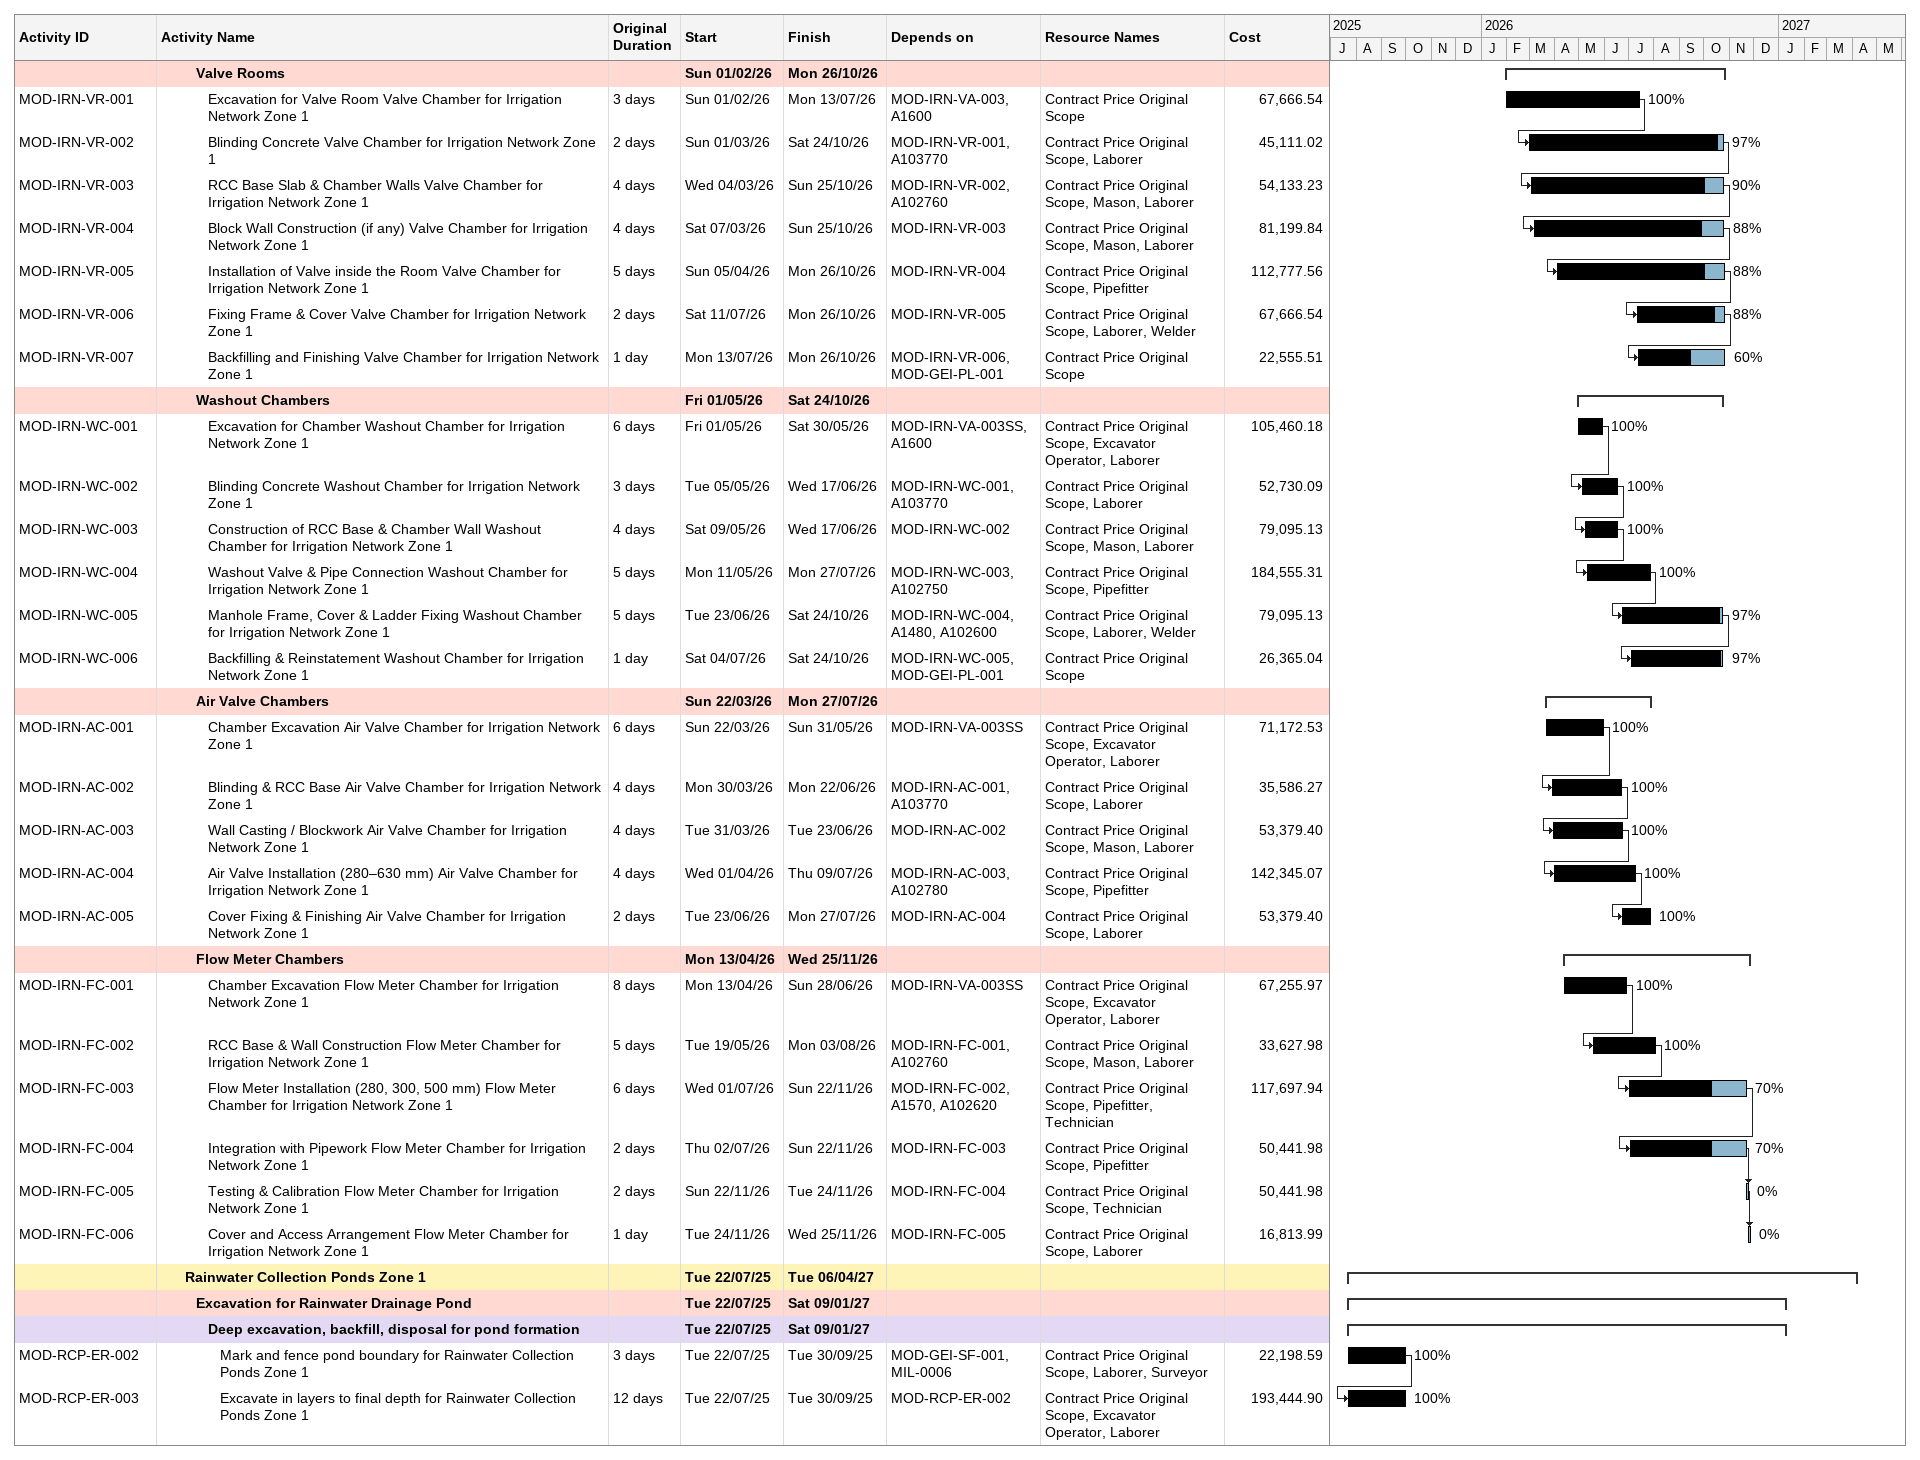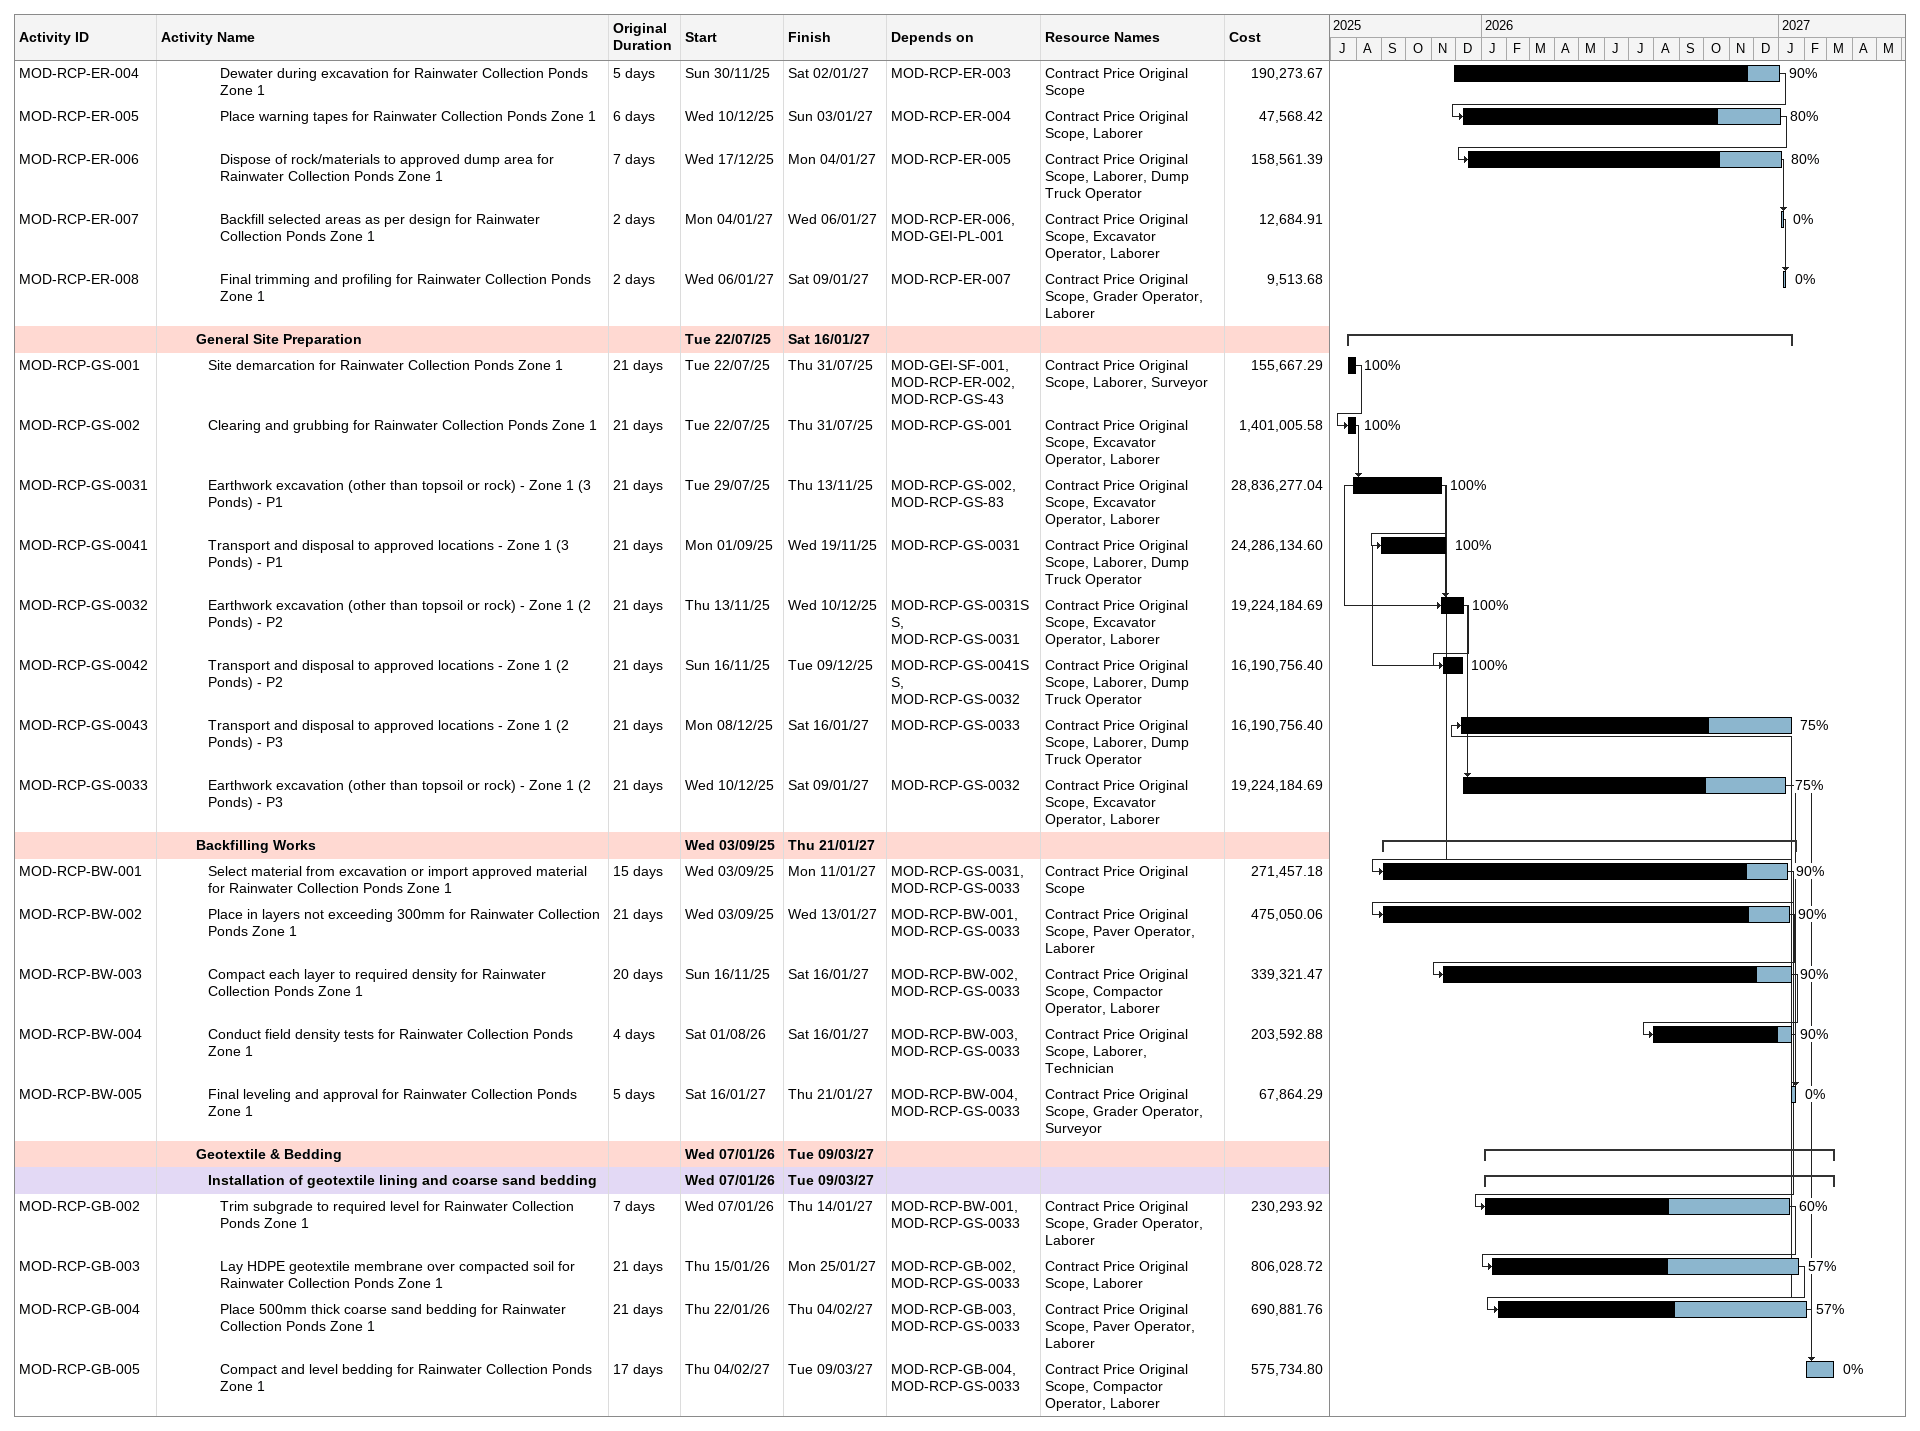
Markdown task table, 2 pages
| ID | Level | Task | Original duration | Start | Finish | Predecessors | Resources | % complete | Cost |
|---|---|---|---|---|---|---|---|---|---|
|  | 4 | **Valve Rooms** |  | 2026-02-01 | 2026-10-26 |  |  |  |  |
| MOD-IRN-VR-001 | 5 | Excavation for Valve Room Valve Chamber for Irrigation Network Zone 1 | 3d | 2026-02-01 | 2026-07-13 | MOD-IRN-VA-003, A1600 | Contract Price Original Scope | 100 | 67666.54 |
| MOD-IRN-VR-002 | 5 | Blinding Concrete Valve Chamber for Irrigation Network Zone 1 | 2d | 2026-03-01 | 2026-10-24 | MOD-IRN-VR-001, A103770 | Contract Price Original Scope, Laborer | 97 | 45111.02 |
| MOD-IRN-VR-003 | 5 | RCC Base Slab & Chamber Walls Valve Chamber for Irrigation Network Zone 1 | 4d | 2026-03-04 | 2026-10-25 | MOD-IRN-VR-002, A102760 | Contract Price Original Scope, Mason, Laborer | 90 | 54133.23 |
| MOD-IRN-VR-004 | 5 | Block Wall Construction (if any) Valve Chamber for Irrigation Network Zone 1 | 4d | 2026-03-07 | 2026-10-25 | MOD-IRN-VR-003 | Contract Price Original Scope, Mason, Laborer | 88 | 81199.84 |
| MOD-IRN-VR-005 | 5 | Installation of Valve inside the Room Valve Chamber for Irrigation Network Zone 1 | 5d | 2026-04-05 | 2026-10-26 | MOD-IRN-VR-004 | Contract Price Original Scope, Pipefitter | 88 | 112777.56 |
| MOD-IRN-VR-006 | 5 | Fixing Frame & Cover Valve Chamber for Irrigation Network Zone 1 | 2d | 2026-07-11 | 2026-10-26 | MOD-IRN-VR-005 | Contract Price Original Scope, Laborer, Welder | 88 | 67666.54 |
| MOD-IRN-VR-007 | 5 | Backfilling and Finishing Valve Chamber for Irrigation Network Zone 1 | 1d | 2026-07-13 | 2026-10-26 | MOD-IRN-VR-006, MOD-GEI-PL-001 | Contract Price Original Scope | 60 | 22555.51 |
|  | 4 | **Washout Chambers** |  | 2026-05-01 | 2026-10-24 |  |  |  |  |
| MOD-IRN-WC-001 | 5 | Excavation for Chamber Washout Chamber for Irrigation Network Zone 1 | 6d | 2026-05-01 | 2026-05-30 | MOD-IRN-VA-003SS, A1600 | Contract Price Original Scope, Excavator Operator, Laborer | 100 | 105460.18 |
| MOD-IRN-WC-002 | 5 | Blinding Concrete Washout Chamber for Irrigation Network Zone 1 | 3d | 2026-05-05 | 2026-06-17 | MOD-IRN-WC-001, A103770 | Contract Price Original Scope, Laborer | 100 | 52730.09 |
| MOD-IRN-WC-003 | 5 | Construction of RCC Base & Chamber Wall Washout Chamber for Irrigation Network Zone 1 | 4d | 2026-05-09 | 2026-06-17 | MOD-IRN-WC-002 | Contract Price Original Scope, Mason, Laborer | 100 | 79095.13 |
| MOD-IRN-WC-004 | 5 | Washout Valve & Pipe Connection Washout Chamber for Irrigation Network Zone 1 | 5d | 2026-05-11 | 2026-07-27 | MOD-IRN-WC-003, A102750 | Contract Price Original Scope, Pipefitter | 100 | 184555.31 |
| MOD-IRN-WC-005 | 5 | Manhole Frame, Cover & Ladder Fixing Washout Chamber for Irrigation Network Zone 1 | 5d | 2026-06-23 | 2026-10-24 | MOD-IRN-WC-004, A1480, A102600 | Contract Price Original Scope, Laborer, Welder | 97 | 79095.13 |
| MOD-IRN-WC-006 | 5 | Backfilling & Reinstatement Washout Chamber for Irrigation Network Zone 1 | 1d | 2026-07-04 | 2026-10-24 | MOD-IRN-WC-005, MOD-GEI-PL-001 | Contract Price Original Scope | 97 | 26365.04 |
|  | 4 | **Air Valve Chambers** |  | 2026-03-22 | 2026-07-27 |  |  |  |  |
| MOD-IRN-AC-001 | 5 | Chamber Excavation Air Valve Chamber for Irrigation Network Zone 1 | 6d | 2026-03-22 | 2026-05-31 | MOD-IRN-VA-003SS | Contract Price Original Scope, Excavator Operator, Laborer | 100 | 71172.53 |
| MOD-IRN-AC-002 | 5 | Blinding & RCC Base Air Valve Chamber for Irrigation Network Zone 1 | 4d | 2026-03-30 | 2026-06-22 | MOD-IRN-AC-001, A103770 | Contract Price Original Scope, Laborer | 100 | 35586.27 |
| MOD-IRN-AC-003 | 5 | Wall Casting / Blockwork Air Valve Chamber for Irrigation Network Zone 1 | 4d | 2026-03-31 | 2026-06-23 | MOD-IRN-AC-002 | Contract Price Original Scope, Mason, Laborer | 100 | 53379.40 |
| MOD-IRN-AC-004 | 5 | Air Valve Installation (280–630 mm) Air Valve Chamber for Irrigation Network Zone 1 | 4d | 2026-04-01 | 2026-07-09 | MOD-IRN-AC-003, A102780 | Contract Price Original Scope, Pipefitter | 100 | 142345.07 |
| MOD-IRN-AC-005 | 5 | Cover Fixing & Finishing Air Valve Chamber for Irrigation Network Zone 1 | 2d | 2026-06-23 | 2026-07-27 | MOD-IRN-AC-004 | Contract Price Original Scope, Laborer | 100 | 53379.40 |
|  | 4 | **Flow Meter Chambers** |  | 2026-04-13 | 2026-11-25 |  |  |  |  |
| MOD-IRN-FC-001 | 5 | Chamber Excavation Flow Meter Chamber for Irrigation Network Zone 1 | 8d | 2026-04-13 | 2026-06-28 | MOD-IRN-VA-003SS | Contract Price Original Scope, Excavator Operator, Laborer | 100 | 67255.97 |
| MOD-IRN-FC-002 | 5 | RCC Base & Wall Construction Flow Meter Chamber for Irrigation Network Zone 1 | 5d | 2026-05-19 | 2026-08-03 | MOD-IRN-FC-001, A102760 | Contract Price Original Scope, Mason, Laborer | 100 | 33627.98 |
| MOD-IRN-FC-003 | 5 | Flow Meter Installation (280, 300, 500 mm) Flow Meter Chamber for Irrigation Network Zone 1 | 6d | 2026-07-01 | 2026-11-22 | MOD-IRN-FC-002, A1570, A102620 | Contract Price Original Scope, Pipefitter, Technician | 70 | 117697.94 |
| MOD-IRN-FC-004 | 5 | Integration with Pipework Flow Meter Chamber for Irrigation Network Zone 1 | 2d | 2026-07-02 | 2026-11-22 | MOD-IRN-FC-003 | Contract Price Original Scope, Pipefitter | 70 | 50441.98 |
| MOD-IRN-FC-005 | 5 | Testing & Calibration Flow Meter Chamber for Irrigation Network Zone 1 | 2d | 2026-11-22 | 2026-11-24 | MOD-IRN-FC-004 | Contract Price Original Scope, Technician | 0 | 50441.98 |
| MOD-IRN-FC-006 | 5 | Cover and Access Arrangement Flow Meter Chamber for Irrigation Network Zone 1 | 1d | 2026-11-24 | 2026-11-25 | MOD-IRN-FC-005 | Contract Price Original Scope, Laborer | 0 | 16813.99 |
|  | 3 | **Rainwater Collection Ponds Zone 1** |  | 2025-07-22 | 2027-04-06 |  |  |  |  |
|  | 4 | **Excavation for Rainwater Drainage Pond** |  | 2025-07-22 | 2027-01-09 |  |  |  |  |
|  | 5 | **Deep excavation, backfill, disposal for pond formation** |  | 2025-07-22 | 2027-01-09 |  |  |  |  |
| MOD-RCP-ER-002 | 6 | Mark and fence pond boundary for Rainwater Collection Ponds Zone 1 | 3d | 2025-07-22 | 2025-09-30 | MOD-GEI-SF-001, MIL-0006 | Contract Price Original Scope, Laborer, Surveyor | 100 | 22198.59 |
| MOD-RCP-ER-003 | 6 | Excavate in layers to final depth for Rainwater Collection Ponds Zone 1 | 12d | 2025-07-22 | 2025-09-30 | MOD-RCP-ER-002 | Contract Price Original Scope, Excavator Operator, Laborer | 100 | 193444.90 |
| MOD-RCP-ER-004 | 6 | Dewater during excavation for Rainwater Collection Ponds Zone 1 | 5d | 2025-11-30 | 2027-01-02 | MOD-RCP-ER-003 | Contract Price Original Scope | 90 | 190273.67 |
| MOD-RCP-ER-005 | 6 | Place warning tapes for Rainwater Collection Ponds Zone 1 | 6d | 2025-12-10 | 2027-01-03 | MOD-RCP-ER-004 | Contract Price Original Scope, Laborer | 80 | 47568.42 |
| MOD-RCP-ER-006 | 6 | Dispose of rock/materials to approved dump area for Rainwater Collection Ponds Zone 1 | 7d | 2025-12-17 | 2027-01-04 | MOD-RCP-ER-005 | Contract Price Original Scope, Laborer, Dump Truck Operator | 80 | 158561.39 |
| MOD-RCP-ER-007 | 6 | Backfill selected areas as per design for Rainwater Collection Ponds Zone 1 | 2d | 2027-01-04 | 2027-01-06 | MOD-RCP-ER-006, MOD-GEI-PL-001 | Contract Price Original Scope, Excavator Operator, Laborer | 0 | 12684.91 |
| MOD-RCP-ER-008 | 6 | Final trimming and profiling for Rainwater Collection Ponds Zone 1 | 2d | 2027-01-06 | 2027-01-09 | MOD-RCP-ER-007 | Contract Price Original Scope, Grader Operator, Laborer | 0 | 9513.68 |
|  | 4 | **General Site Preparation** |  | 2025-07-22 | 2027-01-16 |  |  |  |  |
| MOD-RCP-GS-001 | 5 | Site demarcation for Rainwater Collection Ponds Zone 1 | 21d | 2025-07-22 | 2025-07-31 | MOD-GEI-SF-001, MOD-RCP-ER-002, MOD-RCP-GS-43 | Contract Price Original Scope, Laborer, Surveyor | 100 | 155667.29 |
| MOD-RCP-GS-002 | 5 | Clearing and grubbing for Rainwater Collection Ponds Zone 1 | 21d | 2025-07-22 | 2025-07-31 | MOD-RCP-GS-001 | Contract Price Original Scope, Excavator Operator, Laborer | 100 | 1401005.58 |
| MOD-RCP-GS-0031 | 5 | Earthwork excavation (other than topsoil or rock) - Zone 1 (3 Ponds) - P1 | 21d | 2025-07-29 | 2025-11-13 | MOD-RCP-GS-002, MOD-RCP-GS-83 | Contract Price Original Scope, Excavator Operator, Laborer | 100 | 28836277.04 |
| MOD-RCP-GS-0041 | 5 | Transport and disposal to approved locations - Zone 1 (3 Ponds) - P1 | 21d | 2025-09-01 | 2025-11-19 | MOD-RCP-GS-0031 | Contract Price Original Scope, Laborer, Dump Truck Operator | 100 | 24286134.60 |
| MOD-RCP-GS-0032 | 5 | Earthwork excavation (other than topsoil or rock) - Zone 1 (2 Ponds) - P2 | 21d | 2025-11-13 | 2025-12-10 | MOD-RCP-GS-0031SS, MOD-RCP-GS-0031 | Contract Price Original Scope, Excavator Operator, Laborer | 100 | 19224184.69 |
| MOD-RCP-GS-0042 | 5 | Transport and disposal to approved locations - Zone 1 (2 Ponds) - P2 | 21d | 2025-11-16 | 2025-12-09 | MOD-RCP-GS-0041SS, MOD-RCP-GS-0032 | Contract Price Original Scope, Laborer, Dump Truck Operator | 100 | 16190756.40 |
| MOD-RCP-GS-0043 | 5 | Transport and disposal to approved locations - Zone 1 (2 Ponds) - P3 | 21d | 2025-12-08 | 2027-01-16 | MOD-RCP-GS-0033 | Contract Price Original Scope, Laborer, Dump Truck Operator | 75 | 16190756.40 |
| MOD-RCP-GS-0033 | 5 | Earthwork excavation (other than topsoil or rock) - Zone 1 (2 Ponds) - P3 | 21d | 2025-12-10 | 2027-01-09 | MOD-RCP-GS-0032 | Contract Price Original Scope, Excavator Operator, Laborer | 75 | 19224184.69 |
|  | 4 | **Backfilling Works** |  | 2025-09-03 | 2027-01-21 |  |  |  |  |
| MOD-RCP-BW-001 | 5 | Select material from excavation or import approved material for Rainwater Collection Ponds Zone 1 | 15d | 2025-09-03 | 2027-01-11 | MOD-RCP-GS-0031, MOD-RCP-GS-0033 | Contract Price Original Scope | 90 | 271457.18 |
| MOD-RCP-BW-002 | 5 | Place in layers not exceeding 300mm for Rainwater Collection Ponds Zone 1 | 21d | 2025-09-03 | 2027-01-13 | MOD-RCP-BW-001, MOD-RCP-GS-0033 | Contract Price Original Scope, Paver Operator, Laborer | 90 | 475050.06 |
| MOD-RCP-BW-003 | 5 | Compact each layer to required density for Rainwater Collection Ponds Zone 1 | 20d | 2025-11-16 | 2027-01-16 | MOD-RCP-BW-002, MOD-RCP-GS-0033 | Contract Price Original Scope, Compactor Operator, Laborer | 90 | 339321.47 |
| MOD-RCP-BW-004 | 5 | Conduct field density tests for Rainwater Collection Ponds Zone 1 | 4d | 2026-08-01 | 2027-01-16 | MOD-RCP-BW-003, MOD-RCP-GS-0033 | Contract Price Original Scope, Laborer, Technician | 90 | 203592.88 |
| MOD-RCP-BW-005 | 5 | Final leveling and approval for Rainwater Collection Ponds Zone 1 | 5d | 2027-01-16 | 2027-01-21 | MOD-RCP-BW-004, MOD-RCP-GS-0033 | Contract Price Original Scope, Grader Operator, Surveyor | 0 | 67864.29 |
|  | 4 | **Geotextile & Bedding** |  | 2026-01-07 | 2027-03-09 |  |  |  |  |
|  | 5 | **Installation of geotextile lining and coarse sand bedding** |  | 2026-01-07 | 2027-03-09 |  |  |  |  |
| MOD-RCP-GB-002 | 6 | Trim subgrade to required level for Rainwater Collection Ponds Zone 1 | 7d | 2026-01-07 | 2027-01-14 | MOD-RCP-BW-001, MOD-RCP-GS-0033 | Contract Price Original Scope, Grader Operator, Laborer | 60 | 230293.92 |
| MOD-RCP-GB-003 | 6 | Lay HDPE geotextile membrane over compacted soil for Rainwater Collection Ponds Zone 1 | 21d | 2026-01-15 | 2027-01-25 | MOD-RCP-GB-002, MOD-RCP-GS-0033 | Contract Price Original Scope, Laborer | 57 | 806028.72 |
| MOD-RCP-GB-004 | 6 | Place 500mm thick coarse sand bedding for Rainwater Collection Ponds Zone 1 | 21d | 2026-01-22 | 2027-02-04 | MOD-RCP-GB-003, MOD-RCP-GS-0033 | Contract Price Original Scope, Paver Operator, Laborer | 57 | 690881.76 |
| MOD-RCP-GB-005 | 6 | Compact and level bedding for Rainwater Collection Ponds Zone 1 | 17d | 2027-02-04 | 2027-03-09 | MOD-RCP-GB-004, MOD-RCP-GS-0033 | Contract Price Original Scope, Compactor Operator, Laborer | 0 | 575734.80 |
